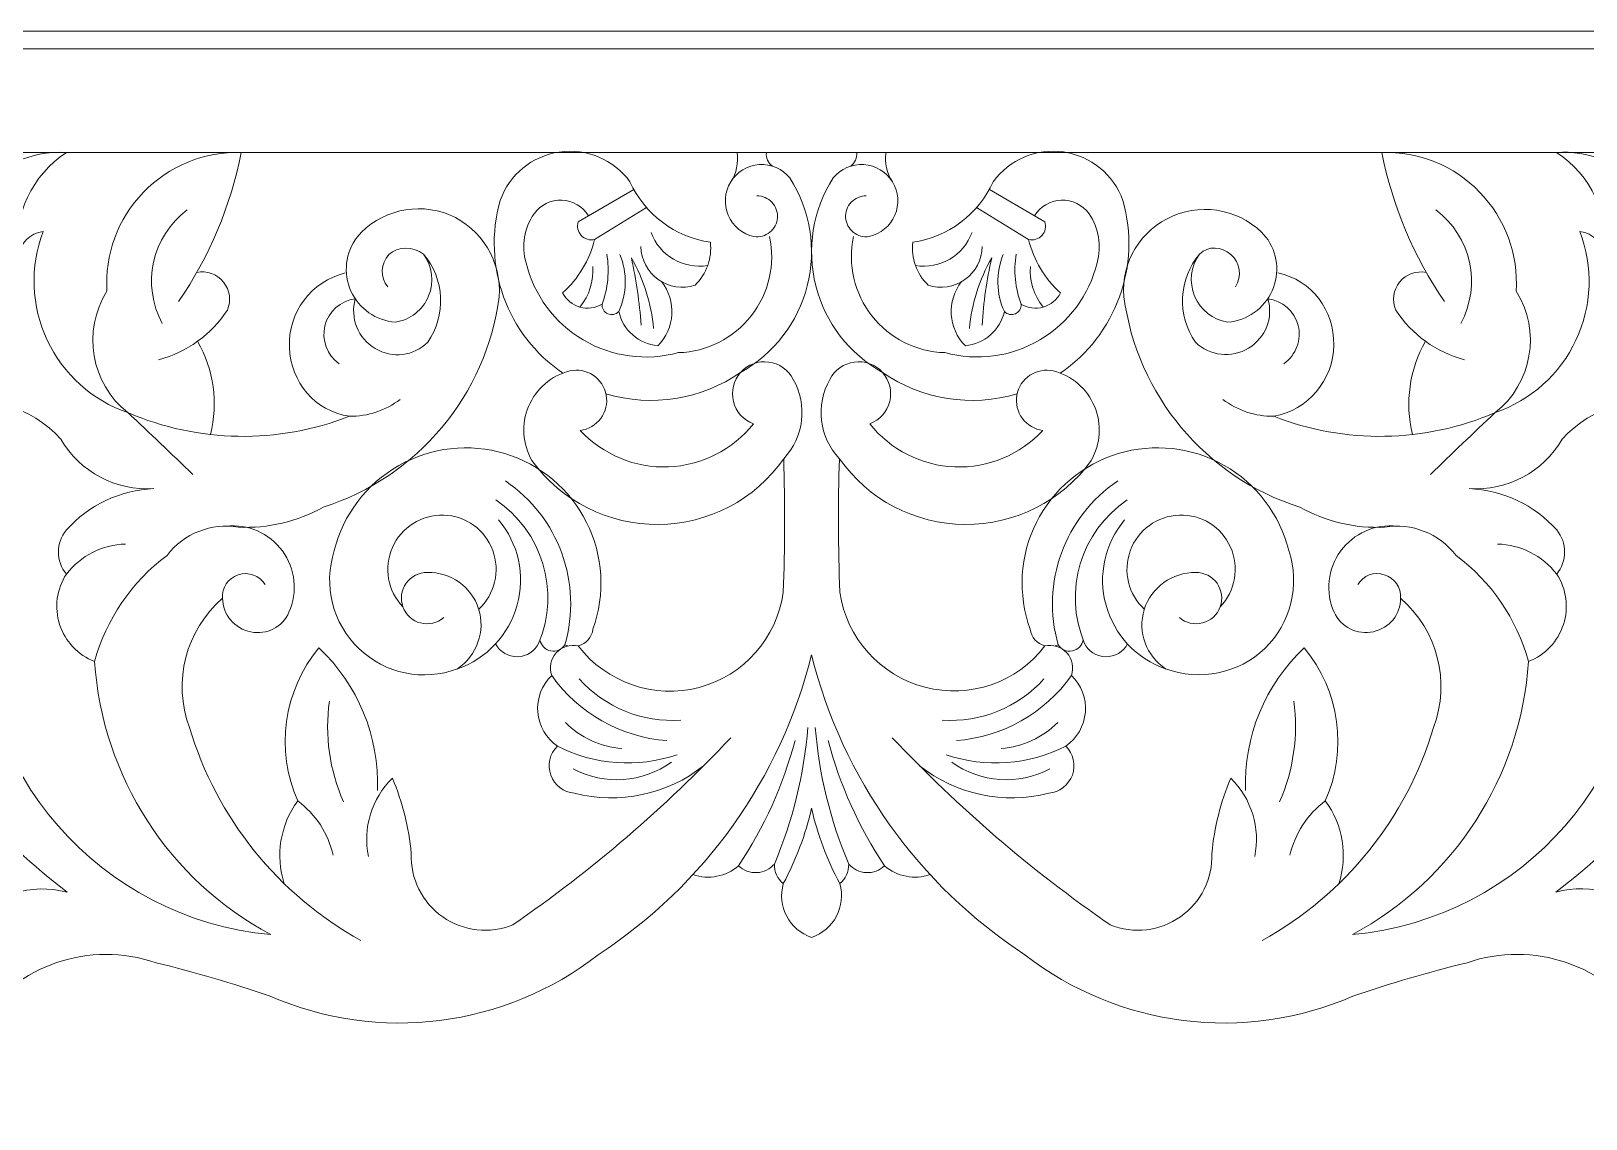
# Model space of a CAD drawing. Header units: millimetres. Extents: x 4609 to 4853, y 4052 to 4311.
# Drawn here: x 4667.6 to 4754.7, y 4250.2 to 4311.2 of the extents above; entities that cross this region are included whole.
import ezdxf

# ---------------------------------------------------------------- set-up
doc = ezdxf.new("R2010")
doc.units = ezdxf.units.MM
doc.header["$MEASUREMENT"] = 0
doc.layers.add('Layer 1', color=18, linetype='Continuous', true_color=0x000000)

msp = doc.modelspace()

# ---------------------------------------------------------------- linework, layer by layer
at = {"layer": 'Layer 1', "lineweight": 9}
for points, knots in [([(4609.335, 4311.2), (4609.335, 4311.2), (4853.335, 4311.2), (4853.335, 4311.2), (4853.335, 4311.2), (4853.335, 4189.2), (4853.335, 4189.2), (4853.335, 4189.2), (4609.335, 4189.2), (4609.335, 4189.2), (4609.335, 4189.2), (4609.335, 4311.2), (4609.335, 4311.2)], [0, 0, 0, 0, 0.25, 0.25, 0.25, 0.5, 0.5, 0.5, 0.75, 0.75, 0.75, 1, 1, 1, 1]), ([(4711.335, 4304.396), (4711.335, 4304.396), (4811.323, 4304.396), (4811.323, 4304.396), (4811.323, 4304.396), (4811.323, 4310.2), (4811.323, 4310.2), (4811.323, 4310.2), (4711.335, 4310.2), (4711.335, 4310.2), (4711.335, 4310.2), (4611.348, 4310.2), (4611.348, 4310.2), (4611.348, 4310.2), (4611.348, 4304.396), (4611.348, 4304.396), (4611.348, 4304.396), (4711.335, 4304.396), (4711.335, 4304.396)], [0, 0, 0, 0, 0.166667, 0.166667, 0.166667, 0.333333, 0.333333, 0.333333, 0.5, 0.5, 0.5, 0.666667, 0.666667, 0.666667, 0.833333, 0.833333, 0.833333, 1, 1, 1, 1]), ([(4675.857, 4296.036), (4677.587, 4298.554), (4678.781, 4301.398), (4679.366, 4304.396), (4677.304, 4304.456), (4675.313, 4303.644), (4673.881, 4302.161), (4672.448, 4300.677), (4671.706, 4298.67), (4671.838, 4296.612), (4670.431, 4294.374), (4670.936, 4291.438), (4673.013, 4289.804), (4671.018, 4290.49), (4669.385, 4291.956), (4668.489, 4293.867), (4667.593, 4295.777), (4667.513, 4297.98), (4668.261, 4299.953), (4667.535, 4299.866), (4666.957, 4299.304), (4666.85, 4298.581), (4666.582, 4300.877), (4667.637, 4303.13), (4669.572, 4304.396), (4667.82, 4304.504), (4666.112, 4303.824), (4664.915, 4302.541), (4663.718, 4301.258), (4663.157, 4299.517), (4663.386, 4297.778), (4659.049, 4303.728), (4651.314, 4306.104), (4644.389, 4303.602), (4640.419, 4302.081), (4638.151, 4297.897), (4639.053, 4293.742)], [0, 0, 0, 0, 0.076923, 0.076923, 0.076923, 0.153846, 0.153846, 0.153846, 0.230769, 0.230769, 0.230769, 0.307692, 0.307692, 0.307692, 0.384615, 0.384615, 0.384615, 0.461538, 0.461538, 0.461538, 0.538462, 0.538462, 0.538462, 0.615385, 0.615385, 0.615385, 0.692308, 0.692308, 0.692308, 0.769231, 0.769231, 0.769231, 0.846154, 0.846154, 0.846154, 1, 1, 1, 1]), ([(4783.618, 4293.742), (4784.516, 4297.898), (4782.253, 4302.085), (4778.282, 4303.602), (4771.355, 4306.099), (4763.618, 4303.731), (4759.285, 4297.778), (4759.511, 4299.518), (4758.947, 4301.268), (4757.748, 4302.549), (4756.549, 4303.83), (4754.85, 4304.508), (4753.099, 4304.396), (4755.034, 4303.131), (4756.087, 4300.877), (4755.82, 4298.581), (4755.713, 4299.304), (4755.136, 4299.866), (4754.41, 4299.953), (4755.161, 4297.981), (4755.08, 4295.788), (4754.186, 4293.876), (4753.293, 4291.964), (4751.652, 4290.493), (4749.657, 4289.804), (4745.708, 4288.106), (4741.246, 4288.033), (4737.243, 4289.598), (4736.212, 4289.59), (4735.208, 4289.924), (4734.389, 4290.549)], [0, 0, 0, 0, 0.090909, 0.090909, 0.090909, 0.181818, 0.181818, 0.181818, 0.272727, 0.272727, 0.272727, 0.363636, 0.363636, 0.363636, 0.454545, 0.454545, 0.454545, 0.545455, 0.545455, 0.545455, 0.636364, 0.636364, 0.636364, 0.727273, 0.727273, 0.727273, 0.818182, 0.818182, 0.818182, 1, 1, 1, 1]), ([(4701.773, 4299.116), (4701.783, 4298.381), (4702.143, 4297.695), (4702.743, 4297.268), (4703.342, 4296.842), (4704.103, 4296.725), (4704.802, 4296.956), (4705.446, 4297.581), (4705.765, 4298.469), (4705.665, 4299.361), (4703.679, 4299.642), (4701.975, 4300.924), (4701.153, 4302.754), (4700.244, 4304.003), (4698.716, 4304.644), (4697.188, 4304.418), (4695.66, 4304.191), (4694.39, 4303.153), (4693.881, 4301.694), (4692.849, 4298.048), (4694.26, 4294.154), (4697.393, 4292.021)], [0, 0, 0, 0, 0.125, 0.125, 0.125, 0.25, 0.25, 0.25, 0.375, 0.375, 0.375, 0.5, 0.5, 0.5, 0.625, 0.625, 0.625, 0.75, 0.75, 0.75, 1, 1, 1, 1]), ([(4725.278, 4292.021), (4728.409, 4294.156), (4729.824, 4298.049), (4728.789, 4301.694), (4728.274, 4303.151), (4726.993, 4304.201), (4725.464, 4304.42), (4723.935, 4304.64), (4722.421, 4304.007), (4721.517, 4302.754), (4720.697, 4300.924), (4718.992, 4299.643), (4717.006, 4299.361), (4716.906, 4298.469), (4717.224, 4297.581), (4717.869, 4296.956), (4718.568, 4296.726), (4719.334, 4296.843), (4719.932, 4297.271), (4720.531, 4297.699), (4720.889, 4298.381), (4720.898, 4299.116)], [0, 0, 0, 0, 0.125, 0.125, 0.125, 0.25, 0.25, 0.25, 0.375, 0.375, 0.375, 0.5, 0.5, 0.5, 0.625, 0.625, 0.625, 0.75, 0.75, 0.75, 1, 1, 1, 1]), ([(4699.811, 4290.867), (4702.378, 4290.095), (4705.156, 4290.533), (4707.36, 4292.061), (4709.223, 4293.097), (4710.576, 4294.856), (4711.098, 4296.922), (4711.62, 4298.989), (4711.271, 4301.17), (4710.124, 4302.966), (4709.704, 4303.478), (4709.063, 4303.756), (4708.403, 4303.71), (4707.742, 4303.665), (4707.148, 4303.307), (4706.802, 4302.742), (4706.457, 4302.178), (4706.406, 4301.481), (4706.666, 4300.872), (4706.926, 4300.264), (4707.46, 4299.82), (4708.107, 4299.68), (4708.424, 4299.631), (4708.747, 4299.717), (4708.998, 4299.918), (4709.248, 4300.118), (4709.403, 4300.413), (4709.425, 4300.733), (4709.448, 4301.053), (4709.335, 4301.368), (4709.114, 4301.601), (4708.893, 4301.834), (4708.587, 4301.964), (4708.266, 4301.959)], [0, 0, 0, 0, 0.083333, 0.083333, 0.083333, 0.166667, 0.166667, 0.166667, 0.25, 0.25, 0.25, 0.333333, 0.333333, 0.333333, 0.416667, 0.416667, 0.416667, 0.5, 0.5, 0.5, 0.583333, 0.583333, 0.583333, 0.666667, 0.666667, 0.666667, 0.75, 0.75, 0.75, 0.833333, 0.833333, 0.833333, 1, 1, 1, 1]), ([(4714.405, 4301.959), (4714.084, 4301.963), (4713.776, 4301.833), (4713.556, 4301.6), (4713.335, 4301.366), (4713.223, 4301.053), (4713.245, 4300.733), (4713.268, 4300.413), (4713.424, 4300.117), (4713.674, 4299.917), (4713.925, 4299.716), (4714.247, 4299.63), (4714.564, 4299.68), (4715.21, 4299.822), (4715.748, 4300.268), (4716.007, 4300.877), (4716.265, 4301.486), (4716.215, 4302.179), (4715.869, 4302.742), (4715.522, 4303.306), (4714.923, 4303.667), (4714.263, 4303.711), (4713.603, 4303.754), (4712.965, 4303.479), (4712.547, 4302.966), (4711.402, 4301.169), (4711.05, 4298.978), (4711.575, 4296.912), (4712.101, 4294.846), (4713.446, 4293.094), (4715.311, 4292.061), (4717.515, 4290.534), (4720.292, 4290.094), (4722.86, 4290.867)], [0, 0, 0, 0, 0.083333, 0.083333, 0.083333, 0.166667, 0.166667, 0.166667, 0.25, 0.25, 0.25, 0.333333, 0.333333, 0.333333, 0.416667, 0.416667, 0.416667, 0.5, 0.5, 0.5, 0.583333, 0.583333, 0.583333, 0.666667, 0.666667, 0.666667, 0.75, 0.75, 0.75, 0.833333, 0.833333, 0.833333, 1, 1, 1, 1]), ([(4746.813, 4296.036), (4745.084, 4298.553), (4743.89, 4301.399), (4743.305, 4304.396), (4745.363, 4304.459), (4747.353, 4303.652), (4748.786, 4302.172), (4750.219, 4300.693), (4750.961, 4298.667), (4750.833, 4296.612), (4752.241, 4294.378), (4751.731, 4291.438), (4749.657, 4289.804), (4748.433, 4288.661), (4747.221, 4287.504), (4746.023, 4286.334)], [0, 0, 0, 0, 0.166667, 0.166667, 0.166667, 0.333333, 0.333333, 0.333333, 0.5, 0.5, 0.5, 0.666667, 0.666667, 0.666667, 1, 1, 1, 1]), ([(4701.369, 4302.323), (4701.369, 4302.323), (4698.257, 4300.509), (4698.257, 4300.509), (4698.17, 4300.241), (4698.235, 4299.948), (4698.425, 4299.741), (4698.615, 4299.535), (4698.899, 4299.446), (4699.173, 4299.511), (4699.173, 4299.511), (4702.087, 4301.299), (4702.087, 4301.299)], [0, 0, 0, 0, 0.2, 0.2, 0.2, 0.4, 0.4, 0.4, 0.6, 0.6, 0.6, 1, 1, 1, 1]), ([(4720.584, 4301.299), (4720.584, 4301.299), (4723.498, 4299.511), (4723.498, 4299.511), (4723.772, 4299.447), (4724.058, 4299.536), (4724.248, 4299.744), (4724.437, 4299.951), (4724.501, 4300.242), (4724.414, 4300.509), (4724.414, 4300.509), (4721.302, 4302.323), (4721.302, 4302.323)], [0, 0, 0, 0, 0.2, 0.2, 0.2, 0.4, 0.4, 0.4, 0.6, 0.6, 0.6, 1, 1, 1, 1]), ([(4687.577, 4296.853), (4687.136, 4297.388), (4687.167, 4298.169), (4687.647, 4298.668), (4688.127, 4299.168), (4689.036, 4299.117), (4689.588, 4298.698), (4690.084, 4298.016), (4690.191, 4297.126), (4689.87, 4296.347), (4689.548, 4295.568), (4688.837, 4295.01), (4688.005, 4294.877), (4686.919, 4294.96), (4685.964, 4295.629), (4685.516, 4296.622), (4685.068, 4297.615), (4685.205, 4298.783), (4685.862, 4299.653), (4687.137, 4301.142), (4689.225, 4301.642), (4691.038, 4300.893), (4692.85, 4300.144), (4693.971, 4298.262), (4693.824, 4296.307), (4693.107, 4290.795), (4689.259, 4286.193), (4683.963, 4284.504), (4682.517, 4283.692), (4680.87, 4283.303), (4679.213, 4283.382), (4677.687, 4283.637), (4676.147, 4283.031), (4675.206, 4281.802), (4673.231, 4280.323), (4671.803, 4278.231), (4671.146, 4275.852), (4670.215, 4276.211), (4669.495, 4276.971), (4669.188, 4277.92), (4668.88, 4278.87), (4669.021, 4279.913), (4669.565, 4280.749)], [0, 0, 0, 0, 0.066667, 0.066667, 0.066667, 0.133333, 0.133333, 0.133333, 0.2, 0.2, 0.2, 0.266667, 0.266667, 0.266667, 0.333333, 0.333333, 0.333333, 0.4, 0.4, 0.4, 0.466667, 0.466667, 0.466667, 0.533333, 0.533333, 0.533333, 0.6, 0.6, 0.6, 0.666667, 0.666667, 0.666667, 0.733333, 0.733333, 0.733333, 0.8, 0.8, 0.8, 0.866667, 0.866667, 0.866667, 1, 1, 1, 1]), ([(4698.839, 4300.837), (4698.518, 4301.361), (4697.955, 4301.691), (4697.341, 4301.715), (4696.726, 4301.739), (4696.143, 4301.459), (4695.781, 4300.961), (4695.226, 4300.159), (4695.061, 4299.151), (4695.333, 4298.214), (4695.771, 4296.395), (4696.928, 4294.832), (4698.539, 4293.882), (4700.15, 4292.931), (4702.069, 4292.673), (4703.873, 4293.169), (4705.472, 4293.216), (4706.968, 4293.971), (4707.954, 4295.232), (4708.941, 4296.492), (4709.317, 4298.116), (4708.978, 4299.68)], [0, 0, 0, 0, 0.125, 0.125, 0.125, 0.25, 0.25, 0.25, 0.375, 0.375, 0.375, 0.5, 0.5, 0.5, 0.625, 0.625, 0.625, 0.75, 0.75, 0.75, 1, 1, 1, 1]), ([(4713.692, 4299.68), (4713.356, 4298.115), (4713.734, 4296.482), (4714.722, 4295.224), (4715.711, 4293.966), (4717.199, 4293.213), (4718.798, 4293.169), (4720.602, 4292.675), (4722.53, 4292.934), (4724.14, 4293.886), (4725.75, 4294.839), (4726.902, 4296.394), (4727.338, 4298.214), (4727.609, 4299.151), (4727.445, 4300.159), (4726.89, 4300.961), (4726.527, 4301.458), (4725.94, 4301.741), (4725.325, 4301.715), (4724.71, 4301.689), (4724.152, 4301.362), (4723.832, 4300.837)], [0, 0, 0, 0, 0.125, 0.125, 0.125, 0.25, 0.25, 0.25, 0.375, 0.375, 0.375, 0.5, 0.5, 0.5, 0.625, 0.625, 0.625, 0.75, 0.75, 0.75, 1, 1, 1, 1]), ([(4735.094, 4296.853), (4735.482, 4297.437), (4735.371, 4298.218), (4734.836, 4298.671), (4734.302, 4299.124), (4733.595, 4299.176), (4733.082, 4298.698), (4732.588, 4298.013), (4732.484, 4297.121), (4732.808, 4296.341), (4733.133, 4295.562), (4733.831, 4295.008), (4734.665, 4294.877), (4735.754, 4294.964), (4736.708, 4295.639), (4737.153, 4296.636), (4737.598, 4297.634), (4737.471, 4298.784), (4736.809, 4299.653), (4735.511, 4301.132), (4733.409, 4301.61), (4731.599, 4300.837), (4729.789, 4300.064), (4728.676, 4298.268), (4728.847, 4296.307), (4729.568, 4290.791), (4733.407, 4286.191), (4738.708, 4284.504), (4740.155, 4283.692), (4741.8, 4283.303), (4743.458, 4283.382), (4744.982, 4283.638), (4746.524, 4283.029), (4747.465, 4281.802), (4749.439, 4280.324), (4750.867, 4278.23), (4751.524, 4275.852), (4752.457, 4276.213), (4753.176, 4276.976), (4753.482, 4277.927), (4753.789, 4278.879), (4753.653, 4279.912), (4753.106, 4280.749), (4753.697, 4281.469), (4753.698, 4282.505), (4753.106, 4283.224), (4751.853, 4284.632), (4750.083, 4285.47), (4748.2, 4285.543), (4750.324, 4285.401), (4752.344, 4286.473), (4753.415, 4288.314), (4755.073, 4290.171), (4757.671, 4290.88), (4760.044, 4290.125), (4762.21, 4289.595), (4764.324, 4288.867), (4766.357, 4287.952), (4766.502, 4289.118), (4766.107, 4290.286), (4765.285, 4291.126), (4764.463, 4291.965), (4763.311, 4292.386), (4762.143, 4292.266)], [0, 0, 0, 0, 0.045455, 0.045455, 0.045455, 0.090909, 0.090909, 0.090909, 0.136364, 0.136364, 0.136364, 0.181818, 0.181818, 0.181818, 0.227273, 0.227273, 0.227273, 0.272727, 0.272727, 0.272727, 0.318182, 0.318182, 0.318182, 0.363636, 0.363636, 0.363636, 0.409091, 0.409091, 0.409091, 0.454545, 0.454545, 0.454545, 0.5, 0.5, 0.5, 0.545455, 0.545455, 0.545455, 0.590909, 0.590909, 0.590909, 0.636364, 0.636364, 0.636364, 0.681818, 0.681818, 0.681818, 0.727273, 0.727273, 0.727273, 0.772727, 0.772727, 0.772727, 0.818182, 0.818182, 0.818182, 0.863636, 0.863636, 0.863636, 0.909091, 0.909091, 0.909091, 1, 1, 1, 1]), ([(4699.173, 4299.511), (4698.889, 4298.356), (4698.265, 4297.313), (4697.383, 4296.517), (4697.583, 4296.13), (4697.933, 4295.844), (4698.352, 4295.725), (4698.77, 4295.606), (4699.217, 4295.664), (4699.59, 4295.888), (4699.924, 4296.784), (4700.018, 4297.751), (4699.861, 4298.695)], [0, 0, 0, 0, 0.2, 0.2, 0.2, 0.4, 0.4, 0.4, 0.6, 0.6, 0.6, 1, 1, 1, 1]), ([(4723.498, 4299.511), (4723.782, 4298.356), (4724.406, 4297.314), (4725.288, 4296.517), (4725.089, 4296.131), (4724.739, 4295.844), (4724.321, 4295.725), (4723.904, 4295.605), (4723.453, 4295.665), (4723.08, 4295.888)], [0, 0, 0, 0, 0.25, 0.25, 0.25, 0.5, 0.5, 0.5, 1, 1, 1, 1]), ([(4684.855, 4292.55), (4684.176, 4293.025), (4683.859, 4293.868), (4684.056, 4294.673), (4684.252, 4295.477), (4684.94, 4296.081), (4685.761, 4296.189), (4685.452, 4295.115), (4685.91, 4293.968), (4686.873, 4293.402), (4687.837, 4292.835), (4689.029, 4292.96), (4689.818, 4293.752), (4690.863, 4295.265), (4690.771, 4297.288), (4689.588, 4298.698)], [0, 0, 0, 0, 0.166667, 0.166667, 0.166667, 0.333333, 0.333333, 0.333333, 0.5, 0.5, 0.5, 0.666667, 0.666667, 0.666667, 1, 1, 1, 1]), ([(4699.59, 4295.888), (4699.575, 4295.658), (4699.705, 4295.444), (4699.916, 4295.351), (4700.127, 4295.259), (4700.369, 4295.305), (4700.527, 4295.472), (4700.994, 4296.484), (4701.017, 4297.643), (4700.59, 4298.672)], [0, 0, 0, 0, 0.25, 0.25, 0.25, 0.5, 0.5, 0.5, 1, 1, 1, 1]), ([(4702.484, 4294.532), (4702.353, 4295.922), (4701.928, 4297.269), (4701.235, 4298.482), (4701.515, 4297.244), (4701.696, 4295.985), (4701.777, 4294.719)], [0, 0, 0, 0, 0.333333, 0.333333, 0.333333, 1, 1, 1, 1]), ([(4720.894, 4294.719), (4720.975, 4295.985), (4721.156, 4297.244), (4721.435, 4298.482), (4720.743, 4297.269), (4720.317, 4295.922), (4720.186, 4294.532)], [0, 0, 0, 0, 0.333333, 0.333333, 0.333333, 1, 1, 1, 1]), ([(4722.081, 4298.672), (4721.654, 4297.643), (4721.677, 4296.484), (4722.144, 4295.472), (4722.303, 4295.307), (4722.55, 4295.259), (4722.76, 4295.354), (4722.97, 4295.448), (4723.098, 4295.658), (4723.08, 4295.888), (4722.747, 4296.784), (4722.653, 4297.752), (4722.81, 4298.695)], [0, 0, 0, 0, 0.2, 0.2, 0.2, 0.4, 0.4, 0.4, 0.6, 0.6, 0.6, 1, 1, 1, 1]), ([(4733.082, 4298.698), (4731.901, 4297.288), (4731.806, 4295.264), (4732.853, 4293.752), (4733.657, 4292.975), (4734.884, 4292.841), (4735.837, 4293.425), (4736.789, 4294.01), (4737.238, 4295.121), (4736.91, 4296.189), (4737.732, 4296.088), (4738.407, 4295.492), (4738.611, 4294.689), (4738.815, 4293.886), (4738.49, 4293.031), (4737.816, 4292.55)], [0, 0, 0, 0, 0.166667, 0.166667, 0.166667, 0.333333, 0.333333, 0.333333, 0.5, 0.5, 0.5, 0.666667, 0.666667, 0.666667, 1, 1, 1, 1]), ([(4674.733, 4292.767), (4676.319, 4293.189), (4677.692, 4294.181), (4678.591, 4295.554), (4678.816, 4296.08), (4678.73, 4296.687), (4678.368, 4297.13), (4678.007, 4297.573), (4677.436, 4297.78), (4676.876, 4297.665)], [0, 0, 0, 0, 0.25, 0.25, 0.25, 0.5, 0.5, 0.5, 1, 1, 1, 1]), ([(4685.2, 4297.639), (4683.293, 4297.173), (4681.98, 4295.424), (4682.066, 4293.463), (4682.152, 4291.501), (4683.487, 4289.895), (4685.428, 4289.598), (4686.459, 4289.59), (4687.462, 4289.924), (4688.282, 4290.549)], [0, 0, 0, 0, 0.25, 0.25, 0.25, 0.5, 0.5, 0.5, 1, 1, 1, 1]), ([(4737.243, 4289.598), (4739.173, 4289.955), (4740.583, 4291.626), (4740.608, 4293.59), (4740.634, 4295.553), (4739.392, 4297.233), (4737.47, 4297.639)], [0, 0, 0, 0, 0.333333, 0.333333, 0.333333, 1, 1, 1, 1]), ([(4745.795, 4297.665), (4745.234, 4297.777), (4744.657, 4297.569), (4744.298, 4297.125), (4743.938, 4296.68), (4743.853, 4296.079), (4744.08, 4295.554), (4744.979, 4294.181), (4746.352, 4293.188), (4747.938, 4292.767)], [0, 0, 0, 0, 0.25, 0.25, 0.25, 0.5, 0.5, 0.5, 1, 1, 1, 1]), ([(4700.527, 4295.472), (4700.769, 4294.43), (4701.648, 4293.658), (4702.713, 4293.554), (4703.684, 4294.529), (4703.774, 4296.073), (4702.922, 4297.151)], [0, 0, 0, 0, 0.333333, 0.333333, 0.333333, 1, 1, 1, 1]), ([(4719.749, 4297.151), (4718.897, 4296.072), (4718.986, 4294.528), (4719.957, 4293.554), (4721.022, 4293.659), (4721.902, 4294.429), (4722.144, 4295.472)], [0, 0, 0, 0, 0.333333, 0.333333, 0.333333, 1, 1, 1, 1]), ([(4672.886, 4282.434), (4671.581, 4282.404), (4670.36, 4281.785), (4669.565, 4280.749), (4668.974, 4281.468), (4668.974, 4282.505), (4669.565, 4283.224), (4670.816, 4284.632), (4672.589, 4285.469), (4674.471, 4285.543), (4672.348, 4285.4), (4670.327, 4286.475), (4669.256, 4288.314), (4667.595, 4290.172), (4665.001, 4290.882), (4662.626, 4290.125), (4660.46, 4289.595), (4658.347, 4288.867), (4656.313, 4287.952), (4656.167, 4289.116), (4656.559, 4290.283), (4657.378, 4291.123), (4658.196, 4291.963), (4659.361, 4292.383), (4660.528, 4292.266)], [0, 0, 0, 0, 0.111111, 0.111111, 0.111111, 0.222222, 0.222222, 0.222222, 0.333333, 0.333333, 0.333333, 0.444444, 0.444444, 0.444444, 0.555556, 0.555556, 0.555556, 0.666667, 0.666667, 0.666667, 0.777778, 0.777778, 0.777778, 1, 1, 1, 1]), ([(4695.664, 4287.114), (4697.311, 4284.844), (4699.953, 4283.511), (4702.756, 4283.536), (4705.56, 4283.56), (4708.166, 4284.922), (4709.773, 4287.22), (4710.912, 4288.424), (4711.128, 4290.231), (4710.303, 4291.669), (4710.036, 4292.201), (4709.522, 4292.565), (4708.933, 4292.643), (4708.343, 4292.721), (4707.756, 4292.505), (4707.36, 4292.061), (4706.964, 4291.617), (4706.813, 4291.006), (4706.957, 4290.429), (4707.101, 4289.852), (4707.517, 4289.385), (4708.075, 4289.18), (4706.916, 4287.718), (4705.177, 4286.836), (4703.313, 4286.763), (4701.449, 4286.69), (4699.639, 4287.442), (4698.369, 4288.809), (4698.83, 4288.867), (4699.246, 4289.112), (4699.521, 4289.485), (4699.797, 4289.859), (4699.908, 4290.326), (4699.827, 4290.783), (4699.747, 4291.24), (4699.483, 4291.645), (4699.097, 4291.902), (4698.711, 4292.159), (4698.238, 4292.248), (4697.786, 4292.146), (4696.745, 4291.881), (4695.889, 4291.143), (4695.473, 4290.153), (4695.057, 4289.164), (4695.125, 4288.042), (4695.664, 4287.114)], [0, 0, 0, 0, 0.066667, 0.066667, 0.066667, 0.133333, 0.133333, 0.133333, 0.2, 0.2, 0.2, 0.266667, 0.266667, 0.266667, 0.333333, 0.333333, 0.333333, 0.4, 0.4, 0.4, 0.466667, 0.466667, 0.466667, 0.533333, 0.533333, 0.533333, 0.6, 0.6, 0.6, 0.666667, 0.666667, 0.666667, 0.733333, 0.733333, 0.733333, 0.8, 0.8, 0.8, 0.866667, 0.866667, 0.866667, 0.933333, 0.933333, 0.933333, 1, 1, 1, 1]), ([(4727.007, 4287.114), (4727.543, 4288.044), (4727.613, 4289.171), (4727.195, 4290.16), (4726.776, 4291.149), (4725.926, 4291.883), (4724.885, 4292.146), (4724.432, 4292.247), (4723.957, 4292.159), (4723.572, 4291.901), (4723.186, 4291.643), (4722.923, 4291.241), (4722.843, 4290.783), (4722.764, 4290.326), (4722.875, 4289.856), (4723.151, 4289.483), (4723.427, 4289.11), (4723.841, 4288.867), (4724.302, 4288.809), (4723.034, 4287.44), (4721.233, 4286.693), (4719.369, 4286.762), (4717.505, 4286.832), (4715.757, 4287.72), (4714.595, 4289.18), (4715.153, 4289.387), (4715.572, 4289.856), (4715.715, 4290.434), (4715.857, 4291.011), (4715.708, 4291.618), (4715.311, 4292.061), (4714.914, 4292.504), (4714.323, 4292.722), (4713.733, 4292.642), (4713.144, 4292.563), (4712.634, 4292.201), (4712.368, 4291.669), (4711.543, 4290.231), (4711.758, 4288.423), (4712.898, 4287.22), (4714.51, 4284.926), (4717.132, 4283.553), (4719.936, 4283.536), (4722.739, 4283.518), (4725.366, 4284.84), (4727.007, 4287.114)], [0, 0, 0, 0, 0.066667, 0.066667, 0.066667, 0.133333, 0.133333, 0.133333, 0.2, 0.2, 0.2, 0.266667, 0.266667, 0.266667, 0.333333, 0.333333, 0.333333, 0.4, 0.4, 0.4, 0.466667, 0.466667, 0.466667, 0.533333, 0.533333, 0.533333, 0.6, 0.6, 0.6, 0.666667, 0.666667, 0.666667, 0.733333, 0.733333, 0.733333, 0.8, 0.8, 0.8, 0.866667, 0.866667, 0.866667, 0.933333, 0.933333, 0.933333, 1, 1, 1, 1]), ([(4676.648, 4286.334), (4675.45, 4287.504), (4674.238, 4288.661), (4673.013, 4289.804), (4676.965, 4288.106), (4681.423, 4288.031), (4685.428, 4289.598)], [0, 0, 0, 0, 0.333333, 0.333333, 0.333333, 1, 1, 1, 1]), ([(4698.255, 4276.723), (4698.698, 4276.84), (4699.025, 4277.214), (4699.081, 4277.669), (4699.787, 4279.628), (4699.658, 4281.791), (4698.723, 4283.651), (4697.789, 4285.512), (4696.141, 4286.904), (4694.148, 4287.506), (4692.155, 4288.109), (4690.002, 4287.867), (4688.193, 4286.837), (4686.383, 4285.806), (4685.079, 4284.088), (4684.581, 4282.066), (4683.948, 4280.122), (4684.485, 4277.987), (4685.964, 4276.576), (4687.443, 4275.164), (4689.573, 4274.716), (4691.486, 4275.439)], [0, 0, 0, 0, 0.125, 0.125, 0.125, 0.25, 0.25, 0.25, 0.375, 0.375, 0.375, 0.5, 0.5, 0.5, 0.625, 0.625, 0.625, 0.75, 0.75, 0.75, 1, 1, 1, 1]), ([(4717.386, 4270.003), (4719.429, 4268.386), (4722.109, 4267.817), (4724.632, 4268.467), (4725.234, 4268.518), (4725.751, 4268.916), (4725.955, 4269.485), (4726.158, 4270.054), (4726.016, 4270.683), (4725.582, 4271.104), (4726.217, 4271.542), (4726.621, 4272.242), (4726.682, 4273.011), (4726.743, 4273.779), (4726.459, 4274.531), (4725.901, 4275.064), (4726.054, 4275.502), (4725.957, 4275.989), (4725.646, 4276.334), (4725.336, 4276.679), (4724.867, 4276.829), (4724.416, 4276.723), (4723.973, 4276.84), (4723.646, 4277.215), (4723.589, 4277.669), (4722.882, 4279.624), (4723.008, 4281.784), (4723.939, 4283.644), (4724.869, 4285.503), (4726.533, 4286.902), (4728.523, 4287.506), (4730.512, 4288.111), (4732.663, 4287.872), (4734.471, 4286.846), (4736.279, 4285.819), (4737.589, 4284.085), (4738.089, 4282.066), (4738.732, 4280.131), (4738.208, 4277.999), (4736.74, 4276.583), (4735.273, 4275.166), (4733.096, 4274.728), (4731.185, 4275.439), (4730.092, 4276.155), (4729.602, 4277.506), (4729.982, 4278.756), (4730.362, 4280.006), (4731.566, 4280.855), (4732.873, 4280.84), (4733.345, 4280.847), (4733.789, 4280.621), (4734.063, 4280.236), (4734.336, 4279.852), (4734.402, 4279.354), (4734.241, 4278.91), (4734.08, 4278.467), (4733.712, 4278.131), (4733.256, 4278.011), (4732.799, 4277.891), (4732.31, 4278.005), (4731.952, 4278.312)], [0, 0, 0, 0, 0.047619, 0.047619, 0.047619, 0.095238, 0.095238, 0.095238, 0.142857, 0.142857, 0.142857, 0.190476, 0.190476, 0.190476, 0.238095, 0.238095, 0.238095, 0.285714, 0.285714, 0.285714, 0.333333, 0.333333, 0.333333, 0.380952, 0.380952, 0.380952, 0.428571, 0.428571, 0.428571, 0.47619, 0.47619, 0.47619, 0.52381, 0.52381, 0.52381, 0.571429, 0.571429, 0.571429, 0.619048, 0.619048, 0.619048, 0.666667, 0.666667, 0.666667, 0.714286, 0.714286, 0.714286, 0.761905, 0.761905, 0.761905, 0.809524, 0.809524, 0.809524, 0.857143, 0.857143, 0.857143, 0.904762, 0.904762, 0.904762, 1, 1, 1, 1]), ([(4709.773, 4287.22), (4709.852, 4284.724), (4709.844, 4282.227), (4709.748, 4279.732), (4709.396, 4277.163), (4707.536, 4275.057), (4705.03, 4274.391), (4702.524, 4273.725), (4699.835, 4274.667), (4698.255, 4276.723), (4697.803, 4276.827), (4697.33, 4276.676), (4697.021, 4276.33), (4696.712, 4275.983), (4696.615, 4275.501), (4696.77, 4275.064)], [0, 0, 0, 0, 0.166667, 0.166667, 0.166667, 0.333333, 0.333333, 0.333333, 0.5, 0.5, 0.5, 0.666667, 0.666667, 0.666667, 1, 1, 1, 1]), ([(4712.898, 4287.22), (4712.819, 4284.724), (4712.827, 4282.227), (4712.923, 4279.732), (4713.294, 4277.158), (4715.175, 4275.059), (4717.694, 4274.409), (4720.212, 4273.759), (4722.846, 4274.65), (4724.416, 4276.723)], [0, 0, 0, 0, 0.25, 0.25, 0.25, 0.5, 0.5, 0.5, 1, 1, 1, 1]), ([(4696.112, 4277.053), (4696.171, 4276.744), (4696.413, 4276.503), (4696.722, 4276.445), (4697.031, 4276.387), (4697.341, 4276.518), (4697.508, 4276.784), (4698.504, 4280.25), (4697.159, 4283.96), (4694.171, 4285.978)], [0, 0, 0, 0, 0.25, 0.25, 0.25, 0.5, 0.5, 0.5, 1, 1, 1, 1]), ([(4728.499, 4285.978), (4725.513, 4283.958), (4724.165, 4280.25), (4725.162, 4276.784), (4725.332, 4276.52), (4725.646, 4276.386), (4725.954, 4276.446), (4726.263, 4276.507), (4726.502, 4276.744), (4726.559, 4277.053)], [0, 0, 0, 0, 0.25, 0.25, 0.25, 0.5, 0.5, 0.5, 1, 1, 1, 1]), ([(4693.621, 4276.832), (4693.867, 4276.38), (4694.346, 4276.105), (4694.86, 4276.12), (4695.374, 4276.136), (4695.833, 4276.433), (4696.051, 4276.899), (4697.249, 4279.805), (4696.242, 4283.15), (4693.634, 4284.906)], [0, 0, 0, 0, 0.25, 0.25, 0.25, 0.5, 0.5, 0.5, 1, 1, 1, 1]), ([(4729.036, 4284.906), (4726.431, 4283.148), (4725.419, 4279.804), (4726.62, 4276.899), (4726.84, 4276.434), (4727.303, 4276.133), (4727.817, 4276.12), (4728.332, 4276.107), (4728.806, 4276.379), (4729.05, 4276.832)], [0, 0, 0, 0, 0.25, 0.25, 0.25, 0.5, 0.5, 0.5, 1, 1, 1, 1]), ([(4692.666, 4278.772), (4693.579, 4279.61), (4693.893, 4280.918), (4693.461, 4282.079), (4693.028, 4283.241), (4691.957, 4284.023), (4690.718, 4284.059), (4689.479, 4284.095), (4688.342, 4283.376), (4687.843, 4282.241), (4687.344, 4281.107), (4687.566, 4279.8), (4688.43, 4278.91)], [0, 0, 0, 0, 0.2, 0.2, 0.2, 0.4, 0.4, 0.4, 0.6, 0.6, 0.6, 1, 1, 1, 1]), ([(4690.718, 4278.312), (4690.361, 4278.004), (4689.875, 4277.891), (4689.419, 4278.01), (4688.962, 4278.128), (4688.592, 4278.467), (4688.43, 4278.91), (4688.268, 4279.354), (4688.334, 4279.848), (4688.606, 4280.233), (4688.878, 4280.618), (4689.326, 4280.845), (4689.798, 4280.84), (4691.104, 4280.874), (4692.276, 4280.043), (4692.675, 4278.798), (4693.074, 4277.554), (4692.568, 4276.171), (4691.486, 4275.439), (4693.123, 4276.008), (4694.375, 4277.347), (4694.833, 4279.019), (4695.292, 4280.691), (4694.906, 4282.47), (4693.788, 4283.795)], [0, 0, 0, 0, 0.111111, 0.111111, 0.111111, 0.222222, 0.222222, 0.222222, 0.333333, 0.333333, 0.333333, 0.444444, 0.444444, 0.444444, 0.555556, 0.555556, 0.555556, 0.666667, 0.666667, 0.666667, 0.777778, 0.777778, 0.777778, 1, 1, 1, 1]), ([(4728.883, 4283.795), (4727.768, 4282.467), (4727.378, 4280.676), (4727.841, 4279.005), (4728.304, 4277.335), (4729.546, 4276.004), (4731.185, 4275.439)], [0, 0, 0, 0, 0.333333, 0.333333, 0.333333, 1, 1, 1, 1]), ([(4734.241, 4278.91), (4735.098, 4279.806), (4735.326, 4281.132), (4734.818, 4282.263), (4734.31, 4283.393), (4733.191, 4284.104), (4731.952, 4284.059), (4730.714, 4284.014), (4729.626, 4283.222), (4729.202, 4282.058), (4728.778, 4280.893), (4729.085, 4279.603), (4730.005, 4278.772)], [0, 0, 0, 0, 0.2, 0.2, 0.2, 0.4, 0.4, 0.4, 0.6, 0.6, 0.6, 1, 1, 1, 1]), ([(4680.709, 4280.164), (4680.394, 4280.673), (4679.769, 4280.899), (4679.201, 4280.709), (4678.633, 4280.519), (4678.267, 4279.992), (4678.321, 4279.396), (4678.335, 4278.474), (4678.991, 4277.688), (4679.896, 4277.511), (4680.801, 4277.334), (4681.684, 4277.766), (4682.043, 4278.615), (4682.543, 4279.743), (4682.401, 4281.053), (4681.672, 4282.049), (4680.943, 4283.045), (4679.749, 4283.576), (4678.523, 4283.44)], [0, 0, 0, 0, 0.142857, 0.142857, 0.142857, 0.285714, 0.285714, 0.285714, 0.428571, 0.428571, 0.428571, 0.571429, 0.571429, 0.571429, 0.714286, 0.714286, 0.714286, 1, 1, 1, 1]), ([(4744.148, 4283.44), (4742.921, 4283.571), (4741.717, 4283.037), (4740.991, 4282.038), (4740.265, 4281.04), (4740.124, 4279.741), (4740.628, 4278.615), (4741.01, 4277.776), (4741.928, 4277.32), (4742.827, 4277.522), (4743.727, 4277.724), (4744.362, 4278.474), (4744.349, 4279.396), (4744.39, 4279.993), (4744.015, 4280.541), (4743.442, 4280.718), (4742.87, 4280.895), (4742.266, 4280.68), (4741.962, 4280.164)], [0, 0, 0, 0, 0.142857, 0.142857, 0.142857, 0.285714, 0.285714, 0.285714, 0.428571, 0.428571, 0.428571, 0.571429, 0.571429, 0.571429, 0.714286, 0.714286, 0.714286, 1, 1, 1, 1]), ([(4671.146, 4275.852), (4671.58, 4269.386), (4675.306, 4263.601), (4681.018, 4260.54), (4671.446, 4261.41), (4664.252, 4269.675), (4664.684, 4279.276), (4664.167, 4279.38), (4663.638, 4279.167), (4663.338, 4278.732)], [0, 0, 0, 0, 0.25, 0.25, 0.25, 0.5, 0.5, 0.5, 1, 1, 1, 1]), ([(4678.321, 4279.396), (4676.249, 4277.607), (4675.509, 4274.72), (4676.467, 4272.156), (4677.981, 4267.066), (4681.429, 4262.775), (4686.075, 4260.203)], [0, 0, 0, 0, 0.333333, 0.333333, 0.333333, 1, 1, 1, 1]), ([(4736.595, 4260.203), (4741.241, 4262.776), (4744.69, 4267.066), (4746.204, 4272.156), (4747.16, 4274.721), (4746.422, 4277.608), (4744.349, 4279.396)], [0, 0, 0, 0, 0.333333, 0.333333, 0.333333, 1, 1, 1, 1]), ([(4759.333, 4278.732), (4759.033, 4279.166), (4758.504, 4279.38), (4757.986, 4279.276), (4758.43, 4269.675), (4751.223, 4261.421), (4741.652, 4260.54), (4747.363, 4263.604), (4751.093, 4269.385), (4751.524, 4275.852)], [0, 0, 0, 0, 0.25, 0.25, 0.25, 0.5, 0.5, 0.5, 1, 1, 1, 1]), ([(4657.388, 4270.694), (4656.66, 4270.017), (4656.482, 4268.936), (4656.955, 4268.062), (4659.069, 4270.008), (4662.356, 4269.897), (4664.338, 4267.818), (4665.93, 4266.011), (4667.697, 4264.368), (4669.615, 4262.912), (4667.606, 4263.445), (4665.47, 4262.797), (4664.095, 4261.239), (4662.72, 4259.682), (4662.332, 4257.507), (4663.11, 4255.58), (4663.265, 4255.313), (4663.549, 4255.15), (4663.857, 4255.15), (4664.165, 4255.151), (4664.448, 4255.313), (4664.602, 4255.58), (4666.777, 4258.84), (4670.88, 4260.226), (4674.589, 4258.961), (4676.75, 4258.433), (4678.886, 4257.807), (4680.99, 4257.085), (4687.084, 4254.434), (4694.133, 4255.322), (4699.375, 4259.407), (4705.342, 4263.302), (4709.613, 4269.304), (4711.335, 4276.218), (4713.059, 4269.304), (4717.328, 4263.301), (4723.296, 4259.407), (4728.539, 4255.324), (4735.588, 4254.431), (4741.681, 4257.085), (4743.785, 4257.807), (4745.921, 4258.433), (4748.082, 4258.961), (4751.79, 4260.229), (4755.891, 4258.838), (4758.069, 4255.58), (4758.224, 4255.313), (4758.509, 4255.15), (4758.817, 4255.15), (4759.125, 4255.151), (4759.407, 4255.313), (4759.561, 4255.58), (4760.329, 4257.51), (4759.94, 4259.709), (4758.558, 4261.26), (4757.175, 4262.811), (4755.062, 4263.455), (4753.056, 4262.912), (4754.973, 4264.368), (4756.741, 4266.011), (4758.332, 4267.818), (4760.312, 4269.899), (4763.6, 4270.006), (4765.715, 4268.062), (4766.188, 4268.936), (4766.011, 4270.018), (4765.283, 4270.694)], [0, 0, 0, 0, 0.043478, 0.043478, 0.043478, 0.086957, 0.086957, 0.086957, 0.130435, 0.130435, 0.130435, 0.173913, 0.173913, 0.173913, 0.217391, 0.217391, 0.217391, 0.26087, 0.26087, 0.26087, 0.304348, 0.304348, 0.304348, 0.347826, 0.347826, 0.347826, 0.391304, 0.391304, 0.391304, 0.434783, 0.434783, 0.434783, 0.478261, 0.478261, 0.478261, 0.521739, 0.521739, 0.521739, 0.565217, 0.565217, 0.565217, 0.608696, 0.608696, 0.608696, 0.652174, 0.652174, 0.652174, 0.695652, 0.695652, 0.695652, 0.73913, 0.73913, 0.73913, 0.782609, 0.782609, 0.782609, 0.826087, 0.826087, 0.826087, 0.869565, 0.869565, 0.869565, 0.913043, 0.913043, 0.913043, 1, 1, 1, 1]), ([(4687.003, 4268.621), (4687.113, 4271.637), (4685.916, 4274.552), (4683.716, 4276.618), (4681.73, 4274.208), (4681.273, 4270.887), (4682.536, 4268.032), (4683.541, 4267.287), (4684.244, 4266.204), (4684.516, 4264.982)], [0, 0, 0, 0, 0.25, 0.25, 0.25, 0.5, 0.5, 0.5, 1, 1, 1, 1]), ([(4740.135, 4268.032), (4741.397, 4270.888), (4740.942, 4274.208), (4738.955, 4276.618), (4736.755, 4274.551), (4735.557, 4271.637), (4735.668, 4268.621)], [0, 0, 0, 0, 0.333333, 0.333333, 0.333333, 1, 1, 1, 1]), ([(4697.088, 4271.104), (4696.454, 4271.54), (4696.049, 4272.238), (4695.987, 4273.006), (4695.924, 4273.773), (4696.214, 4274.531), (4696.77, 4275.064), (4698.268, 4272.946), (4700.63, 4271.609), (4703.217, 4271.416)], [0, 0, 0, 0, 0.25, 0.25, 0.25, 0.5, 0.5, 0.5, 1, 1, 1, 1]), ([(4686.497, 4264.917), (4686.166, 4266.512), (4686.674, 4268.167), (4687.84, 4269.304), (4688.408, 4267.961), (4688.764, 4266.539), (4688.896, 4265.088), (4688.842, 4263.68), (4689.506, 4262.34), (4690.661, 4261.532), (4691.815, 4260.723), (4693.289, 4260.551), (4694.594, 4261.083), (4699.025, 4264.139), (4703.118, 4267.655), (4706.808, 4271.574)], [0, 0, 0, 0, 0.166667, 0.166667, 0.166667, 0.333333, 0.333333, 0.333333, 0.5, 0.5, 0.5, 0.666667, 0.666667, 0.666667, 1, 1, 1, 1]), ([(4704.691, 4263.901), (4705.569, 4263.596), (4706.543, 4263.784), (4707.243, 4264.396), (4707.517, 4264.131), (4707.889, 4263.991), (4708.269, 4264.009), (4708.65, 4264.027), (4709.005, 4264.2), (4709.253, 4264.49), (4710.283, 4266.928), (4710.916, 4269.516), (4711.125, 4272.155)], [0, 0, 0, 0, 0.2, 0.2, 0.2, 0.4, 0.4, 0.4, 0.6, 0.6, 0.6, 1, 1, 1, 1]), ([(4715.863, 4271.574), (4719.552, 4267.655), (4723.646, 4264.139), (4728.077, 4261.083), (4729.383, 4260.555), (4730.869, 4260.727), (4732.02, 4261.539), (4733.172, 4262.351), (4733.833, 4263.68), (4733.775, 4265.088), (4733.907, 4266.539), (4734.263, 4267.961), (4734.83, 4269.304), (4735.998, 4268.167), (4736.504, 4266.512), (4736.174, 4264.917)], [0, 0, 0, 0, 0.166667, 0.166667, 0.166667, 0.333333, 0.333333, 0.333333, 0.5, 0.5, 0.5, 0.666667, 0.666667, 0.666667, 1, 1, 1, 1]), ([(4703.798, 4270.625), (4701.59, 4269.868), (4699.167, 4270.042), (4697.088, 4271.104), (4696.657, 4270.681), (4696.513, 4270.044), (4696.719, 4269.476), (4696.926, 4268.908), (4697.436, 4268.514), (4698.039, 4268.467), (4700.562, 4267.818), (4703.242, 4268.385), (4705.285, 4270.003)], [0, 0, 0, 0, 0.2, 0.2, 0.2, 0.4, 0.4, 0.4, 0.6, 0.6, 0.6, 1, 1, 1, 1]), ([(4712.263, 4271.422), (4712.92, 4268.92), (4713.989, 4266.546), (4715.427, 4264.396), (4716.128, 4263.784), (4717.102, 4263.595), (4717.98, 4263.901)], [0, 0, 0, 0, 0.333333, 0.333333, 0.333333, 1, 1, 1, 1]), ([(4740.894, 4263.391), (4741.404, 4264.97), (4741.122, 4266.697), (4740.135, 4268.032), (4739.129, 4267.286), (4738.426, 4266.204), (4738.154, 4264.982)], [0, 0, 0, 0, 0.333333, 0.333333, 0.333333, 1, 1, 1, 1]), ([(4709.753, 4263.393), (4710.468, 4264.726), (4711.001, 4266.149), (4711.335, 4267.624), (4711.67, 4266.149), (4712.202, 4264.726), (4712.918, 4263.393)], [0, 0, 0, 0, 0.333333, 0.333333, 0.333333, 1, 1, 1, 1]), ([(4709.253, 4264.49), (4709.236, 4264.065), (4709.421, 4263.658), (4709.753, 4263.393), (4709.393, 4262.125), (4710.087, 4260.798), (4711.335, 4260.374), (4712.583, 4260.799), (4713.279, 4262.125), (4712.918, 4263.393), (4713.249, 4263.659), (4713.435, 4264.065), (4713.418, 4264.49), (4713.666, 4264.201), (4714.023, 4264.027), (4714.403, 4264.009), (4714.784, 4263.991), (4715.154, 4264.131), (4715.427, 4264.396)], [0, 0, 0, 0, 0.142857, 0.142857, 0.142857, 0.285714, 0.285714, 0.285714, 0.428571, 0.428571, 0.428571, 0.571429, 0.571429, 0.571429, 0.714286, 0.714286, 0.714286, 1, 1, 1, 1])]:
    msp.add_open_spline(points, degree=3, knots=knots, dxfattribs=at)
for points in [[(4706.802, 4302.742), (4707.125, 4303.229), (4707.253, 4303.819), (4707.16, 4304.396)], [(4708.804, 4304.396), (4708.774, 4304.099), (4708.901, 4303.808), (4709.139, 4303.627)], [(4713.532, 4303.627), (4713.77, 4303.808), (4713.897, 4304.099), (4713.867, 4304.396)], [(4715.51, 4304.396), (4715.418, 4303.819), (4715.545, 4303.229), (4715.869, 4302.742)], [(4676.341, 4301.171), (4674.359, 4299.685), (4673.762, 4296.975), (4674.941, 4294.796)], [(4747.729, 4294.796), (4748.906, 4296.976), (4748.313, 4299.687), (4746.33, 4301.171)], [(4702.339, 4299.914), (4702.809, 4298.608), (4704.144, 4297.827), (4705.513, 4298.058)], [(4717.158, 4298.058), (4718.527, 4297.828), (4719.863, 4298.608), (4720.332, 4299.914)], [(4698.351, 4295.725), (4698.874, 4296.366), (4699.131, 4297.182), (4699.07, 4298.007)], [(4723.601, 4298.007), (4723.539, 4297.182), (4723.797, 4296.366), (4724.32, 4295.725)], [(4677.646, 4288.577), (4678.087, 4290.348), (4677.827, 4292.22), (4676.92, 4293.804)], [(4745.751, 4293.804), (4744.844, 4292.22), (4744.583, 4290.348), (4745.025, 4288.577)], [(4753.106, 4280.749), (4752.311, 4281.785), (4751.09, 4282.405), (4749.784, 4282.434)], [(4697.508, 4276.784), (4697.564, 4276.759), (4697.622, 4276.739), (4697.681, 4276.723)], [(4724.989, 4276.723), (4725.049, 4276.739), (4725.106, 4276.759), (4725.162, 4276.784)], [(4719.454, 4271.416), (4722.04, 4271.61), (4724.404, 4272.946), (4725.901, 4275.064)], [(4698.306, 4274.88), (4699.75, 4273.268), (4701.856, 4272.415), (4704.014, 4272.567)], [(4718.656, 4272.567), (4720.815, 4272.415), (4722.921, 4273.268), (4724.365, 4274.88)], [(4684.305, 4273.625), (4684.044, 4271.708), (4684.318, 4269.757), (4685.097, 4267.986)], [(4737.574, 4267.986), (4738.353, 4269.757), (4738.627, 4271.708), (4738.365, 4273.625)], [(4697.535, 4272.428), (4698.385, 4271.584), (4699.504, 4271.066), (4700.698, 4270.964)], [(4721.973, 4270.964), (4723.167, 4271.066), (4724.286, 4271.584), (4725.136, 4272.428)], [(4711.545, 4272.155), (4711.755, 4269.516), (4712.387, 4266.928), (4713.418, 4264.49)], [(4707.243, 4264.396), (4708.682, 4266.546), (4709.751, 4268.92), (4710.408, 4271.422)], [(4718.873, 4270.625), (4721.083, 4269.868), (4723.503, 4270.041), (4725.582, 4271.104)], [(4697.98, 4269.823), (4699.737, 4268.896), (4701.866, 4269.044), (4703.476, 4270.208)], [(4719.194, 4270.208), (4720.805, 4269.045), (4722.934, 4268.895), (4724.691, 4269.823)], [(4682.536, 4268.032), (4681.549, 4266.697), (4681.267, 4264.97), (4681.777, 4263.391)]]:
    msp.add_open_spline(points, degree=3, dxfattribs=at)

doc.saveas('drawing.dxf')
